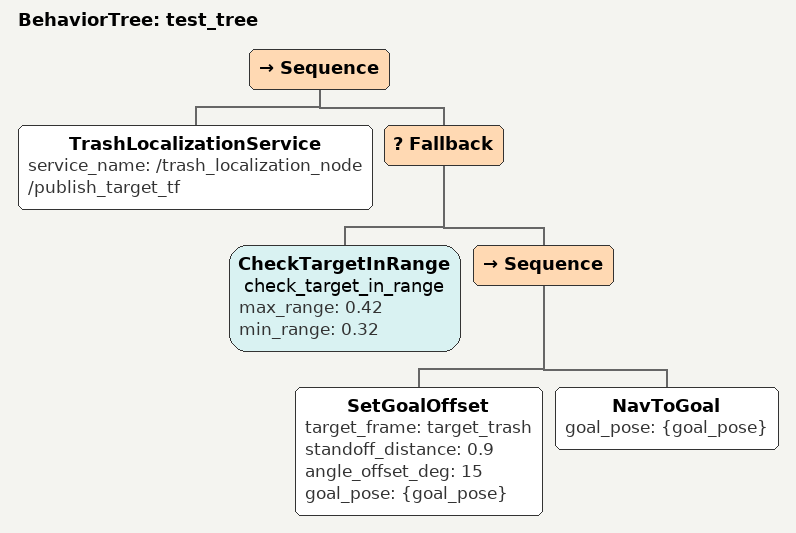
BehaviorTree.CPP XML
<?xml version="1.0" encoding="UTF-8"?>
<root BTCPP_format="4">
    <BehaviorTree ID="test_tree">
        <Sequence>
            <TrashLocalizationService service_name="/trash_localization_node/publish_target_tf"/>
            <Fallback>
                <CheckTargetInRange name="check_target_in_range"
                                    max_range="0.42"
                                    min_range="0.32"/>
                <Sequence>
                    <SetGoalOffset target_frame="target_trash"
                                standoff_distance="0.9"
                                angle_offset_deg="15"
                                goal_pose="{goal_pose}"/>
                    <NavToGoal goal_pose="{goal_pose}"/>
                </Sequence>
            </Fallback>
        </Sequence>
	</BehaviorTree>
</root>
